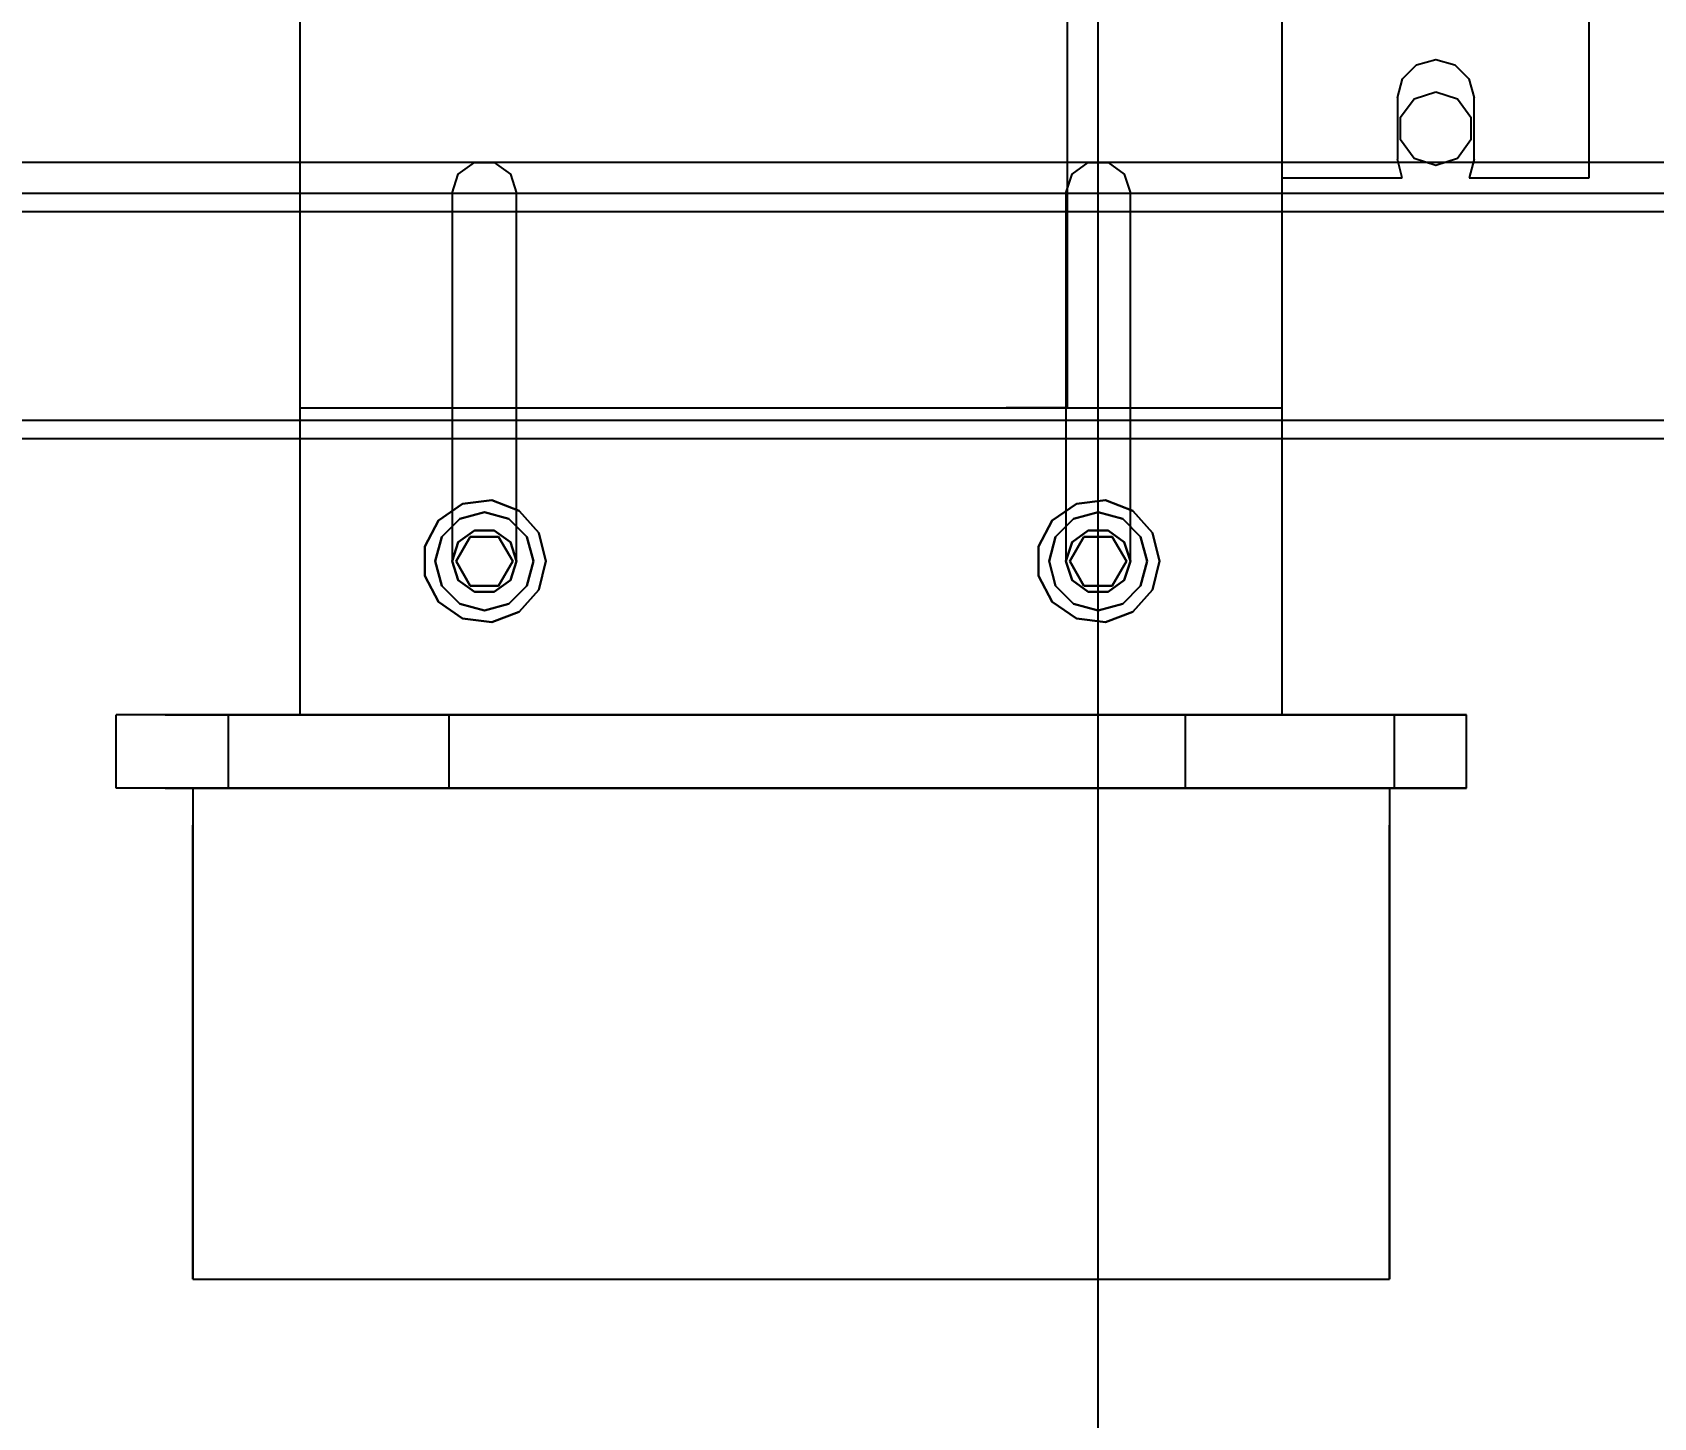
# Model space of a CAD drawing. Header units: millimetres. Extents: x -201 to 3037, y -406 to 3230.
# Drawn here: x 166.4 to 430.5, y 1017.5 to 1243.2 of the extents above; entities that cross this region are included whole.
import ezdxf

# ---------------------------------------------------------------- set-up
doc = ezdxf.new("R2010")
doc.units = ezdxf.units.MM
for name, color, linetype in [('DIM', 5, 'Continuous'), ('HIDDEN', 8, 'Continuous'), ('VISIBLE', 7, 'Continuous')]:
    doc.layers.add(name, color=color, linetype=linetype)
doc.styles.add('OpenSansCondensed-Light', font='OpenSansCondensed-Light.ttf')
doc.dimstyles.new('EZDXF', dxfattribs={"dimtxt": 0.25, "dimasz": 0.175, "dimexe": 0.375, "dimexo": 0.125, "dimgap": 0.1, "dimtad": 1, "dimlfac": 100, "dimzin": 12, "dimdsep": 46, "dimtxsty": 'OpenSansCondensed-Light', "dimblk": 'ARCHTICK', "dimcen": 2.5, "dimazin": 3, "dimtfac": 0.5, "dimtmove": 2, "dimatfit": 3})

# ---------------------------------------------------------------- blocks, each defined once
blk = doc.blocks.new('_ARCHTICK')
at = {"color": 0, "linetype": 'BYBLOCK', "const_width": 0.15}
blk.add_lwpolyline([(-0.5, -0.5), (0.5, 0.5)], dxfattribs=at)

msp = doc.modelspace()

# ---------------------------------------------------------------- linework, layer by layer
at = {"layer": 'HIDDEN'}
for points in [[(370, 1219.5), (370, 1376)], [(370, 1219.5), (370, 1376)], [(420, 1219.5), (420, 1376)], [(420, 1219.5), (420, 1376)], [(335, 1182), (335, 1372)], [(210, 1132), (210, 1342)], [(210, 1132), (210, 1342)], [(210, 1177), (210, 1342)], [(210, 1132), (210, 1342)], [(370, 1132), (370, 1342)], [(370, 1132), (370, 1342)], [(370, 1177), (370, 1342)], [(370, 1132), (370, 1342)], [(388.75, 1232.5), (389.59, 1235.62), (391.88, 1237.91), (395, 1238.75), (398.12, 1237.91), (400.41, 1235.62), (401.25, 1232.5)], [(388.75, 1232.5), (389.59, 1235.62), (391.88, 1237.91), (395, 1238.75), (398.12, 1237.91), (400.41, 1235.62), (401.25, 1232.5)], [(388.75, 1232.5), (388.75, 1222.5)], [(388.75, 1232.5), (388.75, 1222.5)], [(395, 1233.5), (398.53, 1232.35), (400.71, 1229.35), (400.71, 1225.65), (398.53, 1222.65), (395, 1221.5), (391.47, 1222.65), (389.29, 1225.65), (389.29, 1229.35), (391.47, 1232.35), (395, 1233.5)], [(395, 1233.5), (398.53, 1232.35), (400.71, 1229.35), (400.71, 1225.65), (398.53, 1222.65), (395, 1221.5), (391.47, 1222.65), (389.29, 1225.65), (389.29, 1229.35), (391.47, 1232.35), (395, 1233.5)], [(401.25, 1222.5), (401.25, 1232.5)], [(401.25, 1222.5), (401.25, 1232.5)], [(10, 1222), (1230, 1222)], [(10, 1222), (1230, 1222)], [(10, 1222), (1230, 1222)], [(10, 1222), (1230, 1222)], [(234.75, 1217), (235.75, 1220.09), (238.38, 1221.99), (241.62, 1221.99), (244.25, 1220.09), (245.25, 1217)], [(234.75, 1217), (235.75, 1220.09), (238.38, 1221.99), (241.62, 1221.99), (244.25, 1220.09), (245.25, 1217)], [(234.75, 1217), (235.75, 1220.09), (238.38, 1221.99), (241.62, 1221.99), (244.25, 1220.09), (245.25, 1217)], [(234.75, 1217), (235.75, 1220.09), (238.38, 1221.99), (241.62, 1221.99), (244.25, 1220.09), (245.25, 1217)], [(334.75, 1217), (335.75, 1220.09), (338.38, 1221.99), (341.62, 1221.99), (344.25, 1220.09), (345.25, 1217)], [(334.75, 1217), (335.75, 1220.09), (338.38, 1221.99), (341.62, 1221.99), (344.25, 1220.09), (345.25, 1217)], [(334.75, 1217), (335.75, 1220.09), (338.38, 1221.99), (341.62, 1221.99), (344.25, 1220.09), (345.25, 1217)], [(334.75, 1217), (335.75, 1220.09), (338.38, 1221.99), (341.62, 1221.99), (344.25, 1220.09), (345.25, 1217)], [(389.52, 1219.5), (388.75, 1222.5)], [(389.52, 1219.5), (388.75, 1222.5)], [(401.25, 1222.5), (400.48, 1219.5)], [(401.25, 1222.5), (400.48, 1219.5)], [(370, 1219.5), (389.52, 1219.5)], [(370, 1219.5), (389.52, 1219.5)], [(400.48, 1219.5), (420, 1219.5)], [(400.48, 1219.5), (420, 1219.5)], [(10, 1217), (600, 1217)], [(10, 1217), (1230, 1217)], [(10, 1217), (1230, 1217)], [(10, 1217), (1230, 1217)], [(70, 1217), (540, 1217)], [(70, 1217), (540, 1217)], [(70, 1217), (540, 1217)], [(234.75, 1217), (234.75, 1157)], [(234.75, 1217), (234.75, 1157)], [(234.75, 1217), (234.75, 1177)], [(234.75, 1217), (234.75, 1157)], [(245.25, 1157), (245.25, 1217)], [(245.25, 1157), (245.25, 1217)], [(245.25, 1177), (245.25, 1217)], [(245.25, 1157), (245.25, 1217)], [(334.75, 1217), (334.75, 1157)], [(334.75, 1217), (334.75, 1157)], [(334.75, 1217), (334.75, 1177)], [(334.75, 1217), (334.75, 1157)], [(345.25, 1157), (345.25, 1217)], [(345.25, 1157), (345.25, 1217)], [(345.25, 1177), (345.25, 1217)], [(345.25, 1157), (345.25, 1217)], [(70, 1214), (540, 1214)], [(70, 1214), (540, 1214)], [(70, 1214), (540, 1214)], [(70, 1214), (540, 1214)], [(210, 1132), (210, 1182)], [(210, 1132), (210, 1182)], [(210, 1182), (370, 1182)], [(210, 1182), (370, 1182)], [(335, 1182), (334.87, 1182), (334.5, 1182), (333.91, 1182), (333.12, 1182), (332.17, 1182), (331.11, 1182), (330, 1182), (328.89, 1182), (327.83, 1182), (326.88, 1182), (326.09, 1182), (325.5, 1182), (325.13, 1182), (325, 1182)], [(325, 1182), (325.13, 1182), (325.5, 1182), (326.09, 1182), (326.88, 1182), (327.83, 1182), (328.89, 1182), (330, 1182), (331.11, 1182), (332.17, 1182), (333.12, 1182), (333.91, 1182), (334.5, 1182), (334.87, 1182), (335, 1182)], [(370, 1132), (370, 1182)], [(370, 1132), (370, 1182)], [(70, 1180), (540, 1180)], [(70, 1180), (540, 1180)], [(70, 1180), (540, 1180)], [(70, 1180), (540, 1180)], [(70, 1177), (540, 1177)], [(70, 1177), (540, 1177)], [(70, 1177), (540, 1177)], [(250, 1157), (248.85, 1152.35), (245.68, 1148.77), (241.21, 1147.07), (236.45, 1147.65), (232.51, 1150.37), (230.29, 1154.61), (230.29, 1159.39), (232.51, 1163.63), (236.45, 1166.35), (241.21, 1166.93), (245.68, 1165.23), (248.85, 1161.65), (250, 1157)], [(250, 1157), (248.85, 1152.35), (245.68, 1148.77), (241.21, 1147.07), (236.45, 1147.65), (232.51, 1150.37), (230.29, 1154.61), (230.29, 1159.39), (232.51, 1163.63), (236.45, 1166.35), (241.21, 1166.93), (245.68, 1165.23), (248.85, 1161.65), (250, 1157)], [(250, 1157), (248.85, 1161.65), (245.68, 1165.23), (241.21, 1166.93), (236.45, 1166.35), (232.51, 1163.63), (230.29, 1159.39), (230.29, 1154.61), (232.51, 1150.37), (236.45, 1147.65), (241.21, 1147.07), (245.68, 1148.77), (248.85, 1152.35), (250, 1157)], [(248, 1157), (246.93, 1153), (244, 1150.07), (240, 1149), (236, 1150.07), (233.07, 1153), (232, 1157), (233.07, 1161), (236, 1163.93), (240, 1165), (244, 1163.93), (246.93, 1161), (248, 1157)], [(248, 1157), (246.93, 1153), (244, 1150.07), (240, 1149), (236, 1150.07), (233.07, 1153), (232, 1157), (233.07, 1161), (236, 1163.93), (240, 1165), (244, 1163.93), (246.93, 1161), (248, 1157)], [(248, 1157), (246.93, 1161), (244, 1163.93), (240, 1165), (236, 1163.93), (233.07, 1161), (232, 1157), (233.07, 1153), (236, 1150.07), (240, 1149), (244, 1150.07), (246.93, 1153), (248, 1157)], [(234.75, 1165.51), (234.75, 1157)], [(245.25, 1157), (245.25, 1165.51)], [(350, 1157), (348.85, 1152.35), (345.68, 1148.77), (341.21, 1147.07), (336.45, 1147.65), (332.51, 1150.37), (330.29, 1154.61), (330.29, 1159.39), (332.51, 1163.63), (336.45, 1166.35), (341.21, 1166.93), (345.68, 1165.23), (348.85, 1161.65), (350, 1157)], [(350, 1157), (348.85, 1152.35), (345.68, 1148.77), (341.21, 1147.07), (336.45, 1147.65), (332.51, 1150.37), (330.29, 1154.61), (330.29, 1159.39), (332.51, 1163.63), (336.45, 1166.35), (341.21, 1166.93), (345.68, 1165.23), (348.85, 1161.65), (350, 1157)], [(350, 1157), (348.85, 1161.65), (345.68, 1165.23), (341.21, 1166.93), (336.45, 1166.35), (332.51, 1163.63), (330.29, 1159.39), (330.29, 1154.61), (332.51, 1150.37), (336.45, 1147.65), (341.21, 1147.07), (345.68, 1148.77), (348.85, 1152.35), (350, 1157)], [(348, 1157), (346.93, 1153), (344, 1150.07), (340, 1149), (336, 1150.07), (333.07, 1153), (332, 1157), (333.07, 1161), (336, 1163.93), (340, 1165), (344, 1163.93), (346.93, 1161), (348, 1157)], [(348, 1157), (346.93, 1153), (344, 1150.07), (340, 1149), (336, 1150.07), (333.07, 1153), (332, 1157), (333.07, 1161), (336, 1163.93), (340, 1165), (344, 1163.93), (346.93, 1161), (348, 1157)], [(348, 1157), (346.93, 1161), (344, 1163.93), (340, 1165), (336, 1163.93), (333.07, 1161), (332, 1157), (333.07, 1153), (336, 1150.07), (340, 1149), (344, 1150.07), (346.93, 1153), (348, 1157)], [(334.75, 1165.51), (334.75, 1157)], [(345.25, 1157), (345.25, 1165.51)], [(245.25, 1157), (244.25, 1153.91), (241.62, 1152.01), (238.38, 1152.01), (235.75, 1153.91), (234.75, 1157), (235.75, 1160.09), (238.38, 1161.99), (241.62, 1161.99), (244.25, 1160.09), (245.25, 1157)], [(245.25, 1157), (244.25, 1153.91), (241.62, 1152.01), (238.38, 1152.01), (235.75, 1153.91), (234.75, 1157), (235.75, 1160.09), (238.38, 1161.99), (241.62, 1161.99), (244.25, 1160.09), (245.25, 1157)], [(245.25, 1157), (244.25, 1160.09), (241.62, 1161.99), (238.38, 1161.99), (235.75, 1160.09), (234.75, 1157), (235.75, 1153.91), (238.38, 1152.01), (241.62, 1152.01), (244.25, 1153.91), (245.25, 1157)], [(245.25, 1157), (244.25, 1160.09), (241.62, 1161.99), (238.38, 1161.99), (235.75, 1160.09), (234.75, 1157), (235.75, 1153.91), (238.38, 1152.01), (241.62, 1152.01), (244.25, 1153.91), (245.25, 1157)], [(237.69, 1161), (235.38, 1157)], [(235.38, 1157), (237.69, 1161)], [(237.69, 1161), (235.38, 1157)], [(242.31, 1161), (237.69, 1161)], [(237.69, 1161), (242.31, 1161)], [(242.31, 1161), (237.69, 1161)], [(244.62, 1157), (242.31, 1161)], [(242.31, 1161), (244.62, 1157)], [(244.62, 1157), (242.31, 1161)], [(345.25, 1157), (344.25, 1153.91), (341.62, 1152.01), (338.38, 1152.01), (335.75, 1153.91), (334.75, 1157), (335.75, 1160.09), (338.38, 1161.99), (341.62, 1161.99), (344.25, 1160.09), (345.25, 1157)], [(345.25, 1157), (344.25, 1153.91), (341.62, 1152.01), (338.38, 1152.01), (335.75, 1153.91), (334.75, 1157), (335.75, 1160.09), (338.38, 1161.99), (341.62, 1161.99), (344.25, 1160.09), (345.25, 1157)], [(345.25, 1157), (344.25, 1160.09), (341.62, 1161.99), (338.38, 1161.99), (335.75, 1160.09), (334.75, 1157), (335.75, 1153.91), (338.38, 1152.01), (341.62, 1152.01), (344.25, 1153.91), (345.25, 1157)], [(345.25, 1157), (344.25, 1160.09), (341.62, 1161.99), (338.38, 1161.99), (335.75, 1160.09), (334.75, 1157), (335.75, 1153.91), (338.38, 1152.01), (341.62, 1152.01), (344.25, 1153.91), (345.25, 1157)], [(337.69, 1161), (335.38, 1157)], [(335.38, 1157), (337.69, 1161)], [(337.69, 1161), (335.38, 1157)], [(342.31, 1161), (337.69, 1161)], [(337.69, 1161), (342.31, 1161)], [(342.31, 1161), (337.69, 1161)], [(344.62, 1157), (342.31, 1161)], [(342.31, 1161), (344.62, 1157)], [(344.62, 1157), (342.31, 1161)], [(245.25, 1157), (244.25, 1153.91), (241.62, 1152.01), (238.38, 1152.01), (235.75, 1153.91), (234.75, 1157)], [(245.25, 1157), (244.25, 1153.91), (241.62, 1152.01), (238.38, 1152.01), (235.75, 1153.91), (234.75, 1157)], [(245.25, 1157), (244.25, 1153.91), (241.62, 1152.01), (238.38, 1152.01), (235.75, 1153.91), (234.75, 1157)], [(245.25, 1157), (244.25, 1153.91), (241.62, 1152.01), (238.38, 1152.01), (235.75, 1153.91), (234.75, 1157)], [(235.38, 1157), (237.69, 1153)], [(237.69, 1153), (235.38, 1157)], [(235.38, 1157), (237.69, 1153)], [(242.31, 1153), (244.62, 1157)], [(244.62, 1157), (242.31, 1153)], [(242.31, 1153), (244.62, 1157)], [(345.25, 1157), (344.25, 1153.91), (341.62, 1152.01), (338.38, 1152.01), (335.75, 1153.91), (334.75, 1157)], [(345.25, 1157), (344.25, 1153.91), (341.62, 1152.01), (338.38, 1152.01), (335.75, 1153.91), (334.75, 1157)], [(345.25, 1157), (344.25, 1153.91), (341.62, 1152.01), (338.38, 1152.01), (335.75, 1153.91), (334.75, 1157)], [(345.25, 1157), (344.25, 1153.91), (341.62, 1152.01), (338.38, 1152.01), (335.75, 1153.91), (334.75, 1157)], [(335.38, 1157), (337.69, 1153)], [(337.69, 1153), (335.38, 1157)], [(335.38, 1157), (337.69, 1153)], [(342.31, 1153), (344.62, 1157)], [(344.62, 1157), (342.31, 1153)], [(342.31, 1153), (344.62, 1157)], [(237.69, 1153), (242.31, 1153)], [(242.31, 1153), (237.69, 1153)], [(237.69, 1153), (242.31, 1153)], [(337.69, 1153), (342.31, 1153)], [(342.31, 1153), (337.69, 1153)], [(337.69, 1153), (342.31, 1153)], [(188, 1132), (187.1, 1132), (186.22, 1132), (185.36, 1132), (184.53, 1132), (183.74, 1132), (183.01, 1132), (182.34, 1132), (181.75, 1132), (181.23, 1132), (180.79, 1132), (180.45, 1132), (180.2, 1132), (180.05, 1132), (180, 1132)], [(180, 1120), (180, 1132)], [(392, 1132), (188, 1132)], [(198.3, 1132), (198.22, 1132), (197.97, 1132), (197.58, 1132), (197.06, 1132), (196.43, 1132), (195.73, 1132), (195, 1132), (194.27, 1132), (193.57, 1132), (192.94, 1132), (192.42, 1132), (192.03, 1132), (191.78, 1132), (191.7, 1132)], [(191.7, 1132), (191.78, 1132), (192.03, 1132), (192.42, 1132), (192.94, 1132), (193.57, 1132), (194.27, 1132), (195, 1132), (195.73, 1132), (196.43, 1132), (197.06, 1132), (197.58, 1132), (197.97, 1132), (198.22, 1132), (198.3, 1132)], [(198.3, 1132), (198.22, 1132), (197.97, 1132), (197.58, 1132), (197.06, 1132), (196.43, 1132), (195.73, 1132), (195, 1132), (194.27, 1132), (193.57, 1132), (192.94, 1132), (192.42, 1132), (192.03, 1132), (191.78, 1132), (191.7, 1132)], [(191.7, 1132), (191.78, 1132), (192.03, 1132), (192.42, 1132), (192.94, 1132), (193.57, 1132), (194.27, 1132), (195, 1132), (195.73, 1132), (196.43, 1132), (197.06, 1132), (197.58, 1132), (197.97, 1132), (198.22, 1132), (198.3, 1132)], [(198.3, 1120), (198.3, 1132)], [(198.3, 1120), (198.3, 1132)], [(210, 1132), (370, 1132)], [(210, 1132), (370, 1132)], [(210, 1132), (370, 1132)], [(210, 1132), (370, 1132)], [(210, 1132), (370, 1132)], [(210, 1132), (370, 1132)], [(234.25, 1132), (234.14, 1132), (233.83, 1132), (233.32, 1132), (232.65, 1132), (231.84, 1132), (230.95, 1132), (230, 1132), (229.05, 1132), (228.16, 1132), (227.35, 1132), (226.68, 1132), (226.17, 1132), (225.86, 1132), (225.75, 1132)], [(225.75, 1132), (225.86, 1132), (226.17, 1132), (226.68, 1132), (227.35, 1132), (228.16, 1132), (229.05, 1132), (230, 1132), (230.95, 1132), (231.84, 1132), (232.65, 1132), (233.32, 1132), (233.83, 1132), (234.14, 1132), (234.25, 1132)], [(234.25, 1132), (234.14, 1132), (233.83, 1132), (233.32, 1132), (232.65, 1132), (231.84, 1132), (230.95, 1132), (230, 1132), (229.05, 1132), (228.16, 1132), (227.35, 1132), (226.68, 1132), (226.17, 1132), (225.86, 1132), (225.75, 1132)], [(225.75, 1132), (225.86, 1132), (226.17, 1132), (226.68, 1132), (227.35, 1132), (228.16, 1132), (229.05, 1132), (230, 1132), (230.95, 1132), (231.84, 1132), (232.65, 1132), (233.32, 1132), (233.83, 1132), (234.14, 1132), (234.25, 1132)], [(234.25, 1120), (234.25, 1132)], [(234.25, 1120), (234.25, 1132)], [(354.25, 1132), (354.14, 1132), (353.83, 1132), (353.32, 1132), (352.65, 1132), (351.84, 1132), (350.95, 1132), (350, 1132), (349.05, 1132), (348.16, 1132), (347.35, 1132), (346.68, 1132), (346.17, 1132), (345.86, 1132), (345.75, 1132)], [(345.75, 1132), (345.86, 1132), (346.17, 1132), (346.68, 1132), (347.35, 1132), (348.16, 1132), (349.05, 1132), (350, 1132), (350.95, 1132), (351.84, 1132), (352.65, 1132), (353.32, 1132), (353.83, 1132), (354.14, 1132), (354.25, 1132)], [(354.25, 1132), (354.14, 1132), (353.83, 1132), (353.32, 1132), (352.65, 1132), (351.84, 1132), (350.95, 1132), (350, 1132), (349.05, 1132), (348.16, 1132), (347.35, 1132), (346.68, 1132), (346.17, 1132), (345.86, 1132), (345.75, 1132)], [(345.75, 1132), (345.86, 1132), (346.17, 1132), (346.68, 1132), (347.35, 1132), (348.16, 1132), (349.05, 1132), (350, 1132), (350.95, 1132), (351.84, 1132), (352.65, 1132), (353.32, 1132), (353.83, 1132), (354.14, 1132), (354.25, 1132)], [(354.25, 1120), (354.25, 1132)], [(354.25, 1120), (354.25, 1132)], [(388.3, 1132), (388.22, 1132), (387.97, 1132), (387.58, 1132), (387.06, 1132), (386.43, 1132), (385.73, 1132), (385, 1132), (384.27, 1132), (383.57, 1132), (382.94, 1132), (382.42, 1132), (382.03, 1132), (381.78, 1132), (381.7, 1132)], [(381.7, 1132), (381.78, 1132), (382.03, 1132), (382.42, 1132), (382.94, 1132), (383.57, 1132), (384.27, 1132), (385, 1132), (385.73, 1132), (386.43, 1132), (387.06, 1132), (387.58, 1132), (387.97, 1132), (388.22, 1132), (388.3, 1132)], [(388.3, 1132), (388.22, 1132), (387.97, 1132), (387.58, 1132), (387.06, 1132), (386.43, 1132), (385.73, 1132), (385, 1132), (384.27, 1132), (383.57, 1132), (382.94, 1132), (382.42, 1132), (382.03, 1132), (381.78, 1132), (381.7, 1132)], [(381.7, 1132), (381.78, 1132), (382.03, 1132), (382.42, 1132), (382.94, 1132), (383.57, 1132), (384.27, 1132), (385, 1132), (385.73, 1132), (386.43, 1132), (387.06, 1132), (387.58, 1132), (387.97, 1132), (388.22, 1132), (388.3, 1132)], [(388.3, 1120), (388.3, 1132)], [(388.3, 1120), (388.3, 1132)], [(400, 1132), (399.95, 1132), (399.8, 1132), (399.55, 1132), (399.21, 1132), (398.77, 1132), (398.25, 1132), (397.66, 1132), (396.99, 1132), (396.26, 1132), (395.47, 1132), (394.64, 1132), (393.78, 1132), (392.9, 1132), (392, 1132)], [(400, 1120), (400, 1132)], [(188, 1120), (187.1, 1120), (186.22, 1120), (185.36, 1120), (184.53, 1120), (183.74, 1120), (183.01, 1120), (182.34, 1120), (181.75, 1120), (181.23, 1120), (180.79, 1120), (180.45, 1120), (180.2, 1120), (180.05, 1120), (180, 1120)], [(392, 1120), (188, 1120)], [(198.3, 1120), (198.22, 1120), (197.97, 1120), (197.58, 1120), (197.06, 1120), (196.43, 1120), (195.73, 1120), (195, 1120), (194.27, 1120), (193.57, 1120), (192.94, 1120), (192.42, 1120), (192.03, 1120), (191.78, 1120), (191.7, 1120)], [(191.7, 1120), (191.78, 1120), (192.03, 1120), (192.42, 1120), (192.94, 1120), (193.57, 1120), (194.27, 1120), (195, 1120), (195.73, 1120), (196.43, 1120), (197.06, 1120), (197.58, 1120), (197.97, 1120), (198.22, 1120), (198.3, 1120)], [(198.3, 1120), (198.22, 1120), (197.97, 1120), (197.58, 1120), (197.06, 1120), (196.43, 1120), (195.73, 1120), (195, 1120), (194.27, 1120), (193.57, 1120), (192.94, 1120), (192.42, 1120), (192.03, 1120), (191.78, 1120), (191.7, 1120)], [(191.7, 1120), (191.78, 1120), (192.03, 1120), (192.42, 1120), (192.94, 1120), (193.57, 1120), (194.27, 1120), (195, 1120), (195.73, 1120), (196.43, 1120), (197.06, 1120), (197.58, 1120), (197.97, 1120), (198.22, 1120), (198.3, 1120)], [(192.5, 1120), (387.5, 1120)], [(192.5, 1120), (387.5, 1120)], [(192.5, 1120), (192.5, 1119.96), (192.5, 1119.85), (192.5, 1119.66), (192.5, 1119.41), (192.5, 1119.08), (192.5, 1118.69), (192.5, 1118.24), (192.5, 1117.74), (192.5, 1117.19), (192.5, 1116.6), (192.5, 1115.98), (192.5, 1115.34), (192.5, 1114.67), (192.5, 1114)], [(234.25, 1120), (234.14, 1120), (233.83, 1120), (233.32, 1120), (232.65, 1120), (231.84, 1120), (230.95, 1120), (230, 1120), (229.05, 1120), (228.16, 1120), (227.35, 1120), (226.68, 1120), (226.17, 1120), (225.86, 1120), (225.75, 1120)], [(225.75, 1120), (225.86, 1120), (226.17, 1120), (226.68, 1120), (227.35, 1120), (228.16, 1120), (229.05, 1120), (230, 1120), (230.95, 1120), (231.84, 1120), (232.65, 1120), (233.32, 1120), (233.83, 1120), (234.14, 1120), (234.25, 1120)], [(234.25, 1120), (234.14, 1120), (233.83, 1120), (233.32, 1120), (232.65, 1120), (231.84, 1120), (230.95, 1120), (230, 1120), (229.05, 1120), (228.16, 1120), (227.35, 1120), (226.68, 1120), (226.17, 1120), (225.86, 1120), (225.75, 1120)], [(225.75, 1120), (225.86, 1120), (226.17, 1120), (226.68, 1120), (227.35, 1120), (228.16, 1120), (229.05, 1120), (230, 1120), (230.95, 1120), (231.84, 1120), (232.65, 1120), (233.32, 1120), (233.83, 1120), (234.14, 1120), (234.25, 1120)], [(354.25, 1120), (354.14, 1120), (353.83, 1120), (353.32, 1120), (352.65, 1120), (351.84, 1120), (350.95, 1120), (350, 1120), (349.05, 1120), (348.16, 1120), (347.35, 1120), (346.68, 1120), (346.17, 1120), (345.86, 1120), (345.75, 1120)], [(345.75, 1120), (345.86, 1120), (346.17, 1120), (346.68, 1120), (347.35, 1120), (348.16, 1120), (349.05, 1120), (350, 1120), (350.95, 1120), (351.84, 1120), (352.65, 1120), (353.32, 1120), (353.83, 1120), (354.14, 1120), (354.25, 1120)], [(354.25, 1120), (354.14, 1120), (353.83, 1120), (353.32, 1120), (352.65, 1120), (351.84, 1120), (350.95, 1120), (350, 1120), (349.05, 1120), (348.16, 1120), (347.35, 1120), (346.68, 1120), (346.17, 1120), (345.86, 1120), (345.75, 1120)], [(345.75, 1120), (345.86, 1120), (346.17, 1120), (346.68, 1120), (347.35, 1120), (348.16, 1120), (349.05, 1120), (350, 1120), (350.95, 1120), (351.84, 1120), (352.65, 1120), (353.32, 1120), (353.83, 1120), (354.14, 1120), (354.25, 1120)], [(388.3, 1120), (388.22, 1120), (387.97, 1120), (387.58, 1120), (387.06, 1120), (386.43, 1120), (385.73, 1120), (385, 1120), (384.27, 1120), (383.57, 1120), (382.94, 1120), (382.42, 1120), (382.03, 1120), (381.78, 1120), (381.7, 1120)], [(381.7, 1120), (381.78, 1120), (382.03, 1120), (382.42, 1120), (382.94, 1120), (383.57, 1120), (384.27, 1120), (385, 1120), (385.73, 1120), (386.43, 1120), (387.06, 1120), (387.58, 1120), (387.97, 1120), (388.22, 1120), (388.3, 1120)], [(388.3, 1120), (388.22, 1120), (387.97, 1120), (387.58, 1120), (387.06, 1120), (386.43, 1120), (385.73, 1120), (385, 1120), (384.27, 1120), (383.57, 1120), (382.94, 1120), (382.42, 1120), (382.03, 1120), (381.78, 1120), (381.7, 1120)], [(381.7, 1120), (381.78, 1120), (382.03, 1120), (382.42, 1120), (382.94, 1120), (383.57, 1120), (384.27, 1120), (385, 1120), (385.73, 1120), (386.43, 1120), (387.06, 1120), (387.58, 1120), (387.97, 1120), (388.22, 1120), (388.3, 1120)], [(387.5, 1120), (387.5, 1119.96), (387.5, 1119.85), (387.5, 1119.66), (387.5, 1119.41), (387.5, 1119.08), (387.5, 1118.69), (387.5, 1118.24), (387.5, 1117.74), (387.5, 1117.19), (387.5, 1116.6), (387.5, 1115.98), (387.5, 1115.34), (387.5, 1114.67), (387.5, 1114)], [(400, 1120), (399.95, 1120), (399.8, 1120), (399.55, 1120), (399.21, 1120), (398.77, 1120), (398.25, 1120), (397.66, 1120), (396.99, 1120), (396.26, 1120), (395.47, 1120), (394.64, 1120), (393.78, 1120), (392.9, 1120), (392, 1120)], [(192.5, 1114), (192.5, 1097.7)], [(387.5, 1114), (387.5, 1097.7)], [(192.5, 1097.7), (192.5, 1097.34), (192.5, 1096.98), (192.5, 1096.62), (192.5, 1096.26), (192.5, 1095.91), (192.5, 1095.57), (192.5, 1095.24), (192.5, 1094.91), (192.5, 1094.6), (192.5, 1094.29), (192.5, 1094), (192.5, 1093.72), (192.5, 1093.46), (192.5, 1093.21)], [(387.5, 1097.7), (387.5, 1097.34), (387.5, 1096.98), (387.5, 1096.62), (387.5, 1096.26), (387.5, 1095.91), (387.5, 1095.57), (387.5, 1095.24), (387.5, 1094.91), (387.5, 1094.6), (387.5, 1094.29), (387.5, 1094), (387.5, 1093.72), (387.5, 1093.46), (387.5, 1093.21)], [(192.5, 1093.21), (192.5, 1041.51)], [(387.5, 1093.21), (387.5, 1041.51)], [(192.5, 1041.51), (192.5, 1041.31), (192.5, 1041.12), (192.5, 1040.95), (192.5, 1040.79), (192.5, 1040.64), (192.5, 1040.51), (192.5, 1040.39), (192.5, 1040.29), (192.5, 1040.2), (192.5, 1040.13), (192.5, 1040.07), (192.5, 1040.03), (192.5, 1040.01), (192.5, 1040)], [(387.5, 1041.51), (387.5, 1041.31), (387.5, 1041.12), (387.5, 1040.95), (387.5, 1040.79), (387.5, 1040.64), (387.5, 1040.51), (387.5, 1040.39), (387.5, 1040.29), (387.5, 1040.2), (387.5, 1040.13), (387.5, 1040.07), (387.5, 1040.03), (387.5, 1040.01), (387.5, 1040)]]:
    msp.add_lwpolyline(points, dxfattribs=at)
at = {"layer": 'VISIBLE'}
for points in [[(70, 1217), (540, 1217)], [(70, 1177), (540, 1177)], [(210, 1132), (210, 1177)], [(234.75, 1177), (234.75, 1165.51)], [(245.25, 1165.51), (245.25, 1177)], [(334.75, 1177), (334.75, 1165.51)], [(345.25, 1165.51), (345.25, 1177)], [(370, 1132), (370, 1177)], [(250, 1157), (248.85, 1161.65), (245.68, 1165.23), (241.21, 1166.93), (236.45, 1166.35), (232.51, 1163.63), (230.29, 1159.39), (230.29, 1154.61), (232.51, 1150.37), (236.45, 1147.65), (241.21, 1147.07), (245.68, 1148.77), (248.85, 1152.35), (250, 1157)], [(248, 1157), (246.93, 1161), (244, 1163.93), (240, 1165), (236, 1163.93), (233.07, 1161), (232, 1157), (233.07, 1153), (236, 1150.07), (240, 1149), (244, 1150.07), (246.93, 1153), (248, 1157)], [(350, 1157), (348.85, 1161.65), (345.68, 1165.23), (341.21, 1166.93), (336.45, 1166.35), (332.51, 1163.63), (330.29, 1159.39), (330.29, 1154.61), (332.51, 1150.37), (336.45, 1147.65), (341.21, 1147.07), (345.68, 1148.77), (348.85, 1152.35), (350, 1157)], [(348, 1157), (346.93, 1161), (344, 1163.93), (340, 1165), (336, 1163.93), (333.07, 1161), (332, 1157), (333.07, 1153), (336, 1150.07), (340, 1149), (344, 1150.07), (346.93, 1153), (348, 1157)], [(235.38, 1157), (237.69, 1161)], [(237.69, 1161), (242.31, 1161)], [(242.31, 1161), (244.62, 1157)], [(335.38, 1157), (337.69, 1161)], [(337.69, 1161), (342.31, 1161)], [(342.31, 1161), (344.62, 1157)], [(237.69, 1153), (235.38, 1157)], [(244.62, 1157), (242.31, 1153)], [(337.69, 1153), (335.38, 1157)], [(344.62, 1157), (342.31, 1153)], [(242.31, 1153), (237.69, 1153)], [(342.31, 1153), (337.69, 1153)], [(180, 1120), (180, 1132)], [(188, 1132), (187.1, 1132), (186.22, 1132), (185.36, 1132), (184.53, 1132), (183.74, 1132), (183.01, 1132), (182.34, 1132), (181.75, 1132), (181.23, 1132), (180.79, 1132), (180.45, 1132), (180.2, 1132), (180.05, 1132), (180, 1132)], [(188, 1132), (392, 1132)], [(392, 1132), (392.9, 1132), (393.78, 1132), (394.64, 1132), (395.47, 1132), (396.26, 1132), (396.99, 1132), (397.66, 1132), (398.25, 1132), (398.77, 1132), (399.21, 1132), (399.55, 1132), (399.8, 1132), (399.95, 1132), (400, 1132)], [(400, 1120), (400, 1132)], [(188, 1120), (187.1, 1120), (186.22, 1120), (185.36, 1120), (184.53, 1120), (183.74, 1120), (183.01, 1120), (182.34, 1120), (181.75, 1120), (181.23, 1120), (180.79, 1120), (180.45, 1120), (180.2, 1120), (180.05, 1120), (180, 1120)], [(188, 1120), (392, 1120)], [(192.5, 1120), (192.5, 1119.96), (192.5, 1119.85), (192.5, 1119.66), (192.5, 1119.41), (192.5, 1119.08), (192.5, 1118.69), (192.5, 1118.24), (192.5, 1117.74), (192.5, 1117.19), (192.5, 1116.6), (192.5, 1115.98), (192.5, 1115.34), (192.5, 1114.67), (192.5, 1114)], [(387.5, 1120), (387.5, 1119.96), (387.5, 1119.85), (387.5, 1119.66), (387.5, 1119.41), (387.5, 1119.08), (387.5, 1118.69), (387.5, 1118.24), (387.5, 1117.74), (387.5, 1117.19), (387.5, 1116.6), (387.5, 1115.98), (387.5, 1115.34), (387.5, 1114.67), (387.5, 1114)], [(392, 1120), (392.9, 1120), (393.78, 1120), (394.64, 1120), (395.47, 1120), (396.26, 1120), (396.99, 1120), (397.66, 1120), (398.25, 1120), (398.77, 1120), (399.21, 1120), (399.55, 1120), (399.8, 1120), (399.95, 1120), (400, 1120)], [(192.5, 1097.7), (192.5, 1114)], [(387.5, 1097.7), (387.5, 1114)], [(192.5, 1093.21), (192.5, 1093.46), (192.5, 1093.72), (192.5, 1094), (192.5, 1094.29), (192.5, 1094.6), (192.5, 1094.91), (192.5, 1095.24), (192.5, 1095.57), (192.5, 1095.91), (192.5, 1096.26), (192.5, 1096.62), (192.5, 1096.98), (192.5, 1097.34), (192.5, 1097.7)], [(387.5, 1093.21), (387.5, 1093.46), (387.5, 1093.72), (387.5, 1094), (387.5, 1094.29), (387.5, 1094.6), (387.5, 1094.91), (387.5, 1095.24), (387.5, 1095.57), (387.5, 1095.91), (387.5, 1096.26), (387.5, 1096.62), (387.5, 1096.98), (387.5, 1097.34), (387.5, 1097.7)], [(192.5, 1041.51), (192.5, 1093.21)], [(387.5, 1041.51), (387.5, 1093.21)], [(192.5, 1040), (192.5, 1040.01), (192.5, 1040.03), (192.5, 1040.07), (192.5, 1040.13), (192.5, 1040.2), (192.5, 1040.29), (192.5, 1040.39), (192.5, 1040.51), (192.5, 1040.64), (192.5, 1040.79), (192.5, 1040.95), (192.5, 1041.12), (192.5, 1041.31), (192.5, 1041.51)], [(387.5, 1040), (387.5, 1040.01), (387.5, 1040.03), (387.5, 1040.07), (387.5, 1040.13), (387.5, 1040.2), (387.5, 1040.29), (387.5, 1040.39), (387.5, 1040.51), (387.5, 1040.64), (387.5, 1040.79), (387.5, 1040.95), (387.5, 1041.12), (387.5, 1041.31), (387.5, 1041.51)], [(192.5, 1040), (387.5, 1040)], [(192.5, 1040), (387.5, 1040)]]:
    msp.add_lwpolyline(points, dxfattribs=at)

# ---------------------------------------------------------------- dimensions: what is measured, and where the dimension line sits
at = {"layer": 'DIM'}
msp.add_linear_dim(base=(340, 1718), p1=(340, 945), p2=(785, 945), dimstyle='EZDXF', override={"dimtxt": 18, "dimasz": 12, "dimdec": 0, "dimlfac": 1}, dxfattribs=at).render()

doc.saveas('drawing.dxf')
